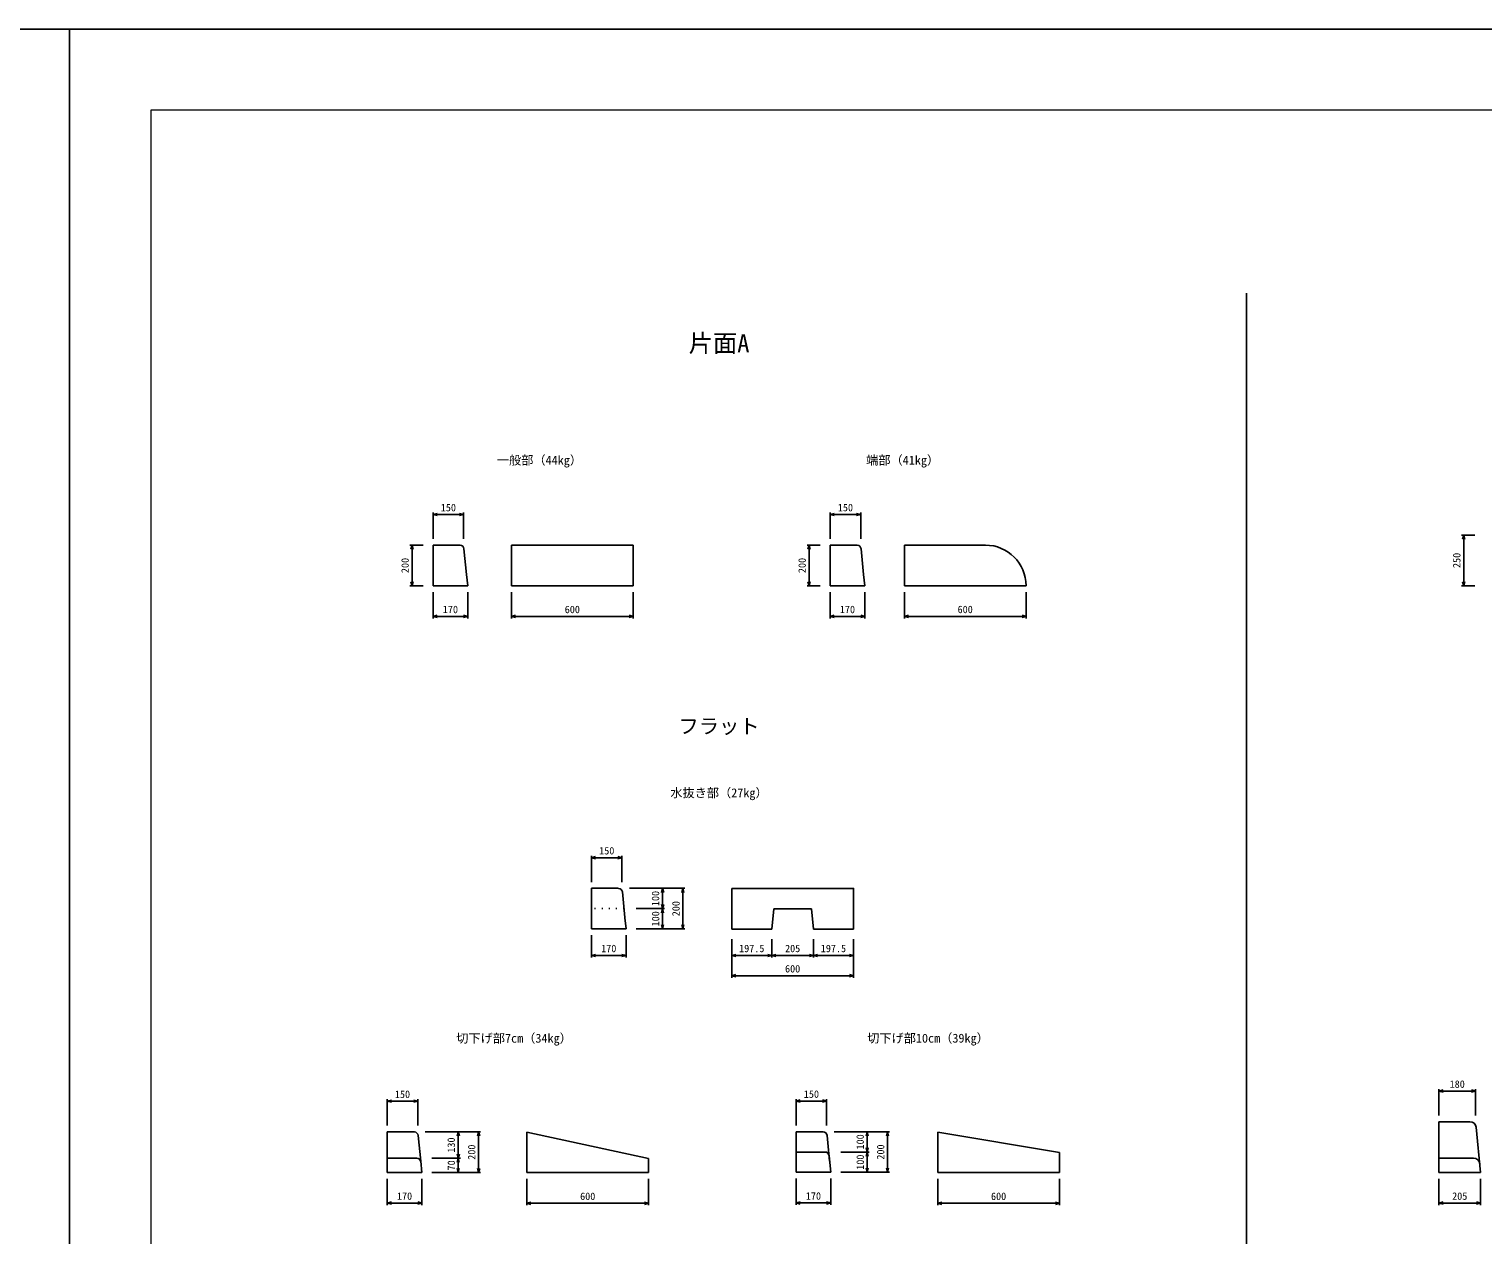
# Model space of a CAD drawing. Units: millimetres, scale not verified. Extents: x -16800 to 16800, y -5940 to 5940.
# Drawn here: x -200 to 6964, y 0 to 5940 of the extents above; entities that cross this region are included whole.
import ezdxf
from ezdxf.enums import TextEntityAlignment as Align

# ---------------------------------------------------------------- set-up
doc = ezdxf.new("R2010")
doc.units = ezdxf.units.MM
doc.header["$LTSCALE"] = 20
doc.linetypes.add('DOTTED', pattern=[1.75, 0.25, -1.5])
for name, color, linetype, lineweight in [('0-0_DIM', 7, 'Continuous', 25), ('0-1_Defpoints', 5, 'Continuous', 25), ('0-3_HYO2', 4, 'Continuous', 25), ('0-4_OUTLINE', 3, 'Continuous', 25), ('0-5_OUTLINE2', 4, 'DOTTED', 25), ('0-6_TXT', 7, 'Continuous', 25), ('0-7_WAKU', 3, 'Continuous', 13)]:
    doc.layers.add(name, color=color, linetype=linetype, lineweight=lineweight)
doc.styles.add('ＭＳ ゴシック', font='')
doc.styles.get('ＭＳ ゴシック').set_extended_font_data('MS Gothic')

msp = doc.modelspace()

# ---------------------------------------------------------------- linework, layer by layer
at = {"layer": '0-0_DIM'}
for p, q in [((1791.42, 3428.63), (1791.42, 3558.63)), ((1941.42, 3548.63), (1791.42, 3548.63)), ((1941.42, 3428.63), (1941.42, 3558.63)), ((3748.03, 3428.63), (3748.03, 3558.63)), ((3898.03, 3548.63), (3748.03, 3548.63)), ((3898.03, 3428.63), (3898.03, 3558.63)), ((6923.92, 3447.75), (6859.61, 3447.75)), ((6869.61, 3197.75), (6869.61, 3447.75)), ((1741.42, 3397.75), (1677.11, 3397.75)), ((1687.11, 3197.75), (1687.11, 3397.75)), ((3698.03, 3397.75), (3633.73, 3397.75)), ((3643.73, 3197.75), (3643.73, 3397.75)), ((1741.42, 3197.75), (1677.11, 3197.75)), ((1791.42, 3166.86), (1791.42, 3036.86)), ((1961.42, 3166.86), (1961.42, 3036.86)), ((2177.22, 3166.86), (2177.22, 3036.86)), ((2777.22, 3166.86), (2777.22, 3036.86)), ((3698.03, 3197.75), (3633.73, 3197.75)), ((3748.03, 3166.86), (3748.03, 3036.86)), ((3918.03, 3166.86), (3918.03, 3036.86)), ((4113.21, 3166.86), (4113.21, 3036.86)), ((4713.21, 3166.86), (4713.21, 3036.86)), ((6923.92, 3197.75), (6859.61, 3197.75)), ((1961.42, 3046.86), (1791.42, 3046.86)), ((2777.22, 3046.86), (2177.22, 3046.86)), ((3918.03, 3046.86), (3748.03, 3046.86)), ((4713.21, 3046.86), (4113.21, 3046.86)), ((2571.85, 1738.16), (2571.85, 1868.16)), ((2721.85, 1738.16), (2721.85, 1868.16)), ((2721.85, 1858.16), (2571.85, 1858.16)), ((2758.75, 1707.28), (3031.85, 1707.28)), ((2921.85, 1707.28), (2921.85, 1607.28)), ((3021.85, 1707.28), (3021.85, 1507.28)), ((2791.85, 1607.28), (2931.85, 1607.28)), ((2921.47, 1607.28), (2921.47, 1507.28)), ((2791.85, 1507.28), (3031.85, 1507.28)), ((2571.85, 1476.39), (2571.85, 1366.77)), ((2741.85, 1476.39), (2741.85, 1366.77)), ((3262.78, 1456.77), (3262.78, 1266.77)), ((3460.28, 1456.77), (3460.28, 1366.77)), ((3665.28, 1456.77), (3665.28, 1366.77)), ((3862.78, 1456.77), (3862.78, 1266.77)), ((2741.85, 1376.77), (2571.85, 1376.77)), ((3262.78, 1376.77), (3460.28, 1376.77)), ((3665.28, 1376.77), (3460.28, 1376.77)), ((3665.28, 1376.77), (3862.78, 1376.77)), ((3262.78, 1276.77), (3862.78, 1276.77)), ((6747.77, 588.63), (6747.77, 718.63)), ((6927.77, 588.63), (6927.77, 718.63)), ((1565.27, 538.58), (1565.27, 668.58)), ((1715.27, 658.58), (1565.27, 658.58)), ((1715.27, 538.58), (1715.27, 668.58)), ((3580.39, 539.26), (3580.39, 669.26)), ((3730.39, 659.26), (3580.39, 659.26)), ((3730.39, 539.26), (3730.39, 669.26)), ((6927.77, 708.63), (6747.77, 708.63)), ((1752.17, 507.7), (2025.27, 507.7)), ((1915.27, 507.7), (1915.27, 377.7)), ((2015.27, 507.7), (2015.27, 307.7)), ((3767.29, 508.37), (4040.39, 508.37)), ((3930.39, 508.37), (3930.39, 408.37)), ((4030.39, 508.37), (4030.39, 308.37)), ((1785.27, 377.7), (1925.27, 377.7)), ((1914.89, 377.7), (1914.89, 307.7)), ((3800.39, 408.37), (3940.39, 408.37)), ((3930.01, 408.37), (3930.01, 308.37)), ((1785.27, 307.7), (2025.27, 307.7)), ((3800.39, 308.37), (4040.39, 308.37)), ((1565.27, 276.81), (1565.27, 146.81)), ((1735.27, 276.81), (1735.27, 146.81)), ((2253.03, 275.89), (2253.03, 145.89)), ((2853.03, 275.89), (2853.03, 145.89)), ((3580.39, 277.49), (3580.39, 147.49)), ((3750.39, 277.49), (3750.39, 147.49)), ((4277.79, 275.89), (4277.79, 145.89)), ((4877.79, 275.89), (4877.79, 145.89)), ((6747.77, 276.81), (6747.77, 146.81)), ((6952.77, 276.81), (6952.77, 146.81)), ((1735.27, 156.81), (1565.27, 156.81)), ((2853.03, 155.89), (2253.03, 155.89)), ((3750.39, 157.49), (3580.39, 157.49)), ((4877.79, 155.89), (4277.79, 155.89)), ((6952.77, 156.81), (6747.77, 156.81))]:
    msp.add_line(p, q, dxfattribs=at)
for points in [[(1811.42, 3543.27), (1791.42, 3548.63), (1811.42, 3553.99)], [(1921.42, 3543.27), (1941.42, 3548.63), (1921.42, 3553.99)], [(3768.03, 3543.27), (3748.03, 3548.63), (3768.03, 3553.99)], [(3878.03, 3543.27), (3898.03, 3548.63), (3878.03, 3553.99)], [(6864.26, 3427.75), (6869.61, 3447.75), (6874.97, 3427.75)], [(1681.76, 3377.75), (1687.11, 3397.75), (1692.47, 3377.75)], [(3638.37, 3377.75), (3643.73, 3397.75), (3649.08, 3377.75)], [(1681.76, 3217.75), (1687.11, 3197.75), (1692.47, 3217.75)], [(3638.37, 3217.75), (3643.73, 3197.75), (3649.08, 3217.75)], [(6864.26, 3217.75), (6869.61, 3197.75), (6874.97, 3217.75)], [(1811.42, 3052.22), (1791.42, 3046.86), (1811.42, 3041.5)], [(1941.42, 3052.22), (1961.42, 3046.86), (1941.42, 3041.5)], [(2197.22, 3052.22), (2177.22, 3046.86), (2197.22, 3041.5)], [(2757.22, 3052.22), (2777.22, 3046.86), (2757.22, 3041.5)], [(3768.03, 3052.22), (3748.03, 3046.86), (3768.03, 3041.5)], [(3898.03, 3052.22), (3918.03, 3046.86), (3898.03, 3041.5)], [(4133.21, 3052.22), (4113.21, 3046.86), (4133.21, 3041.5)], [(4693.21, 3052.22), (4713.21, 3046.86), (4693.21, 3041.5)], [(2591.85, 1852.8), (2571.85, 1858.16), (2591.85, 1863.52)], [(2701.85, 1852.8), (2721.85, 1858.16), (2701.85, 1863.52)], [(2927.21, 1687.28), (2921.85, 1707.28), (2916.49, 1687.28)], [(3027.21, 1687.28), (3021.85, 1707.28), (3016.49, 1687.28)], [(2926.83, 1587.28), (2921.47, 1607.28), (2916.11, 1587.28)], [(2916.49, 1627.28), (2921.85, 1607.28), (2927.21, 1627.28)], [(2916.11, 1527.28), (2921.47, 1507.28), (2926.83, 1527.28)], [(3016.49, 1527.28), (3021.85, 1507.28), (3027.21, 1527.28)], [(2591.85, 1382.13), (2571.85, 1376.77), (2591.85, 1371.41)], [(2721.85, 1382.13), (2741.85, 1376.77), (2721.85, 1371.41)], [(3282.78, 1371.41), (3262.78, 1376.77), (3282.78, 1382.13)], [(3440.28, 1371.41), (3460.28, 1376.77), (3440.28, 1382.13)], [(3480.28, 1371.41), (3460.28, 1376.77), (3480.28, 1382.13)], [(3645.28, 1371.41), (3665.28, 1376.77), (3645.28, 1382.13)], [(3685.28, 1371.41), (3665.28, 1376.77), (3685.28, 1382.13)], [(3842.78, 1371.41), (3862.78, 1376.77), (3842.78, 1382.13)], [(3282.78, 1271.41), (3262.78, 1276.77), (3282.78, 1282.13)], [(3842.78, 1271.41), (3862.78, 1276.77), (3842.78, 1282.13)], [(1585.27, 653.22), (1565.27, 658.58), (1585.27, 663.94)], [(1695.27, 653.22), (1715.27, 658.58), (1695.27, 663.94)], [(3600.39, 653.9), (3580.39, 659.26), (3600.39, 664.62)], [(3710.39, 653.9), (3730.39, 659.26), (3710.39, 664.62)], [(6767.77, 703.27), (6747.77, 708.63), (6767.77, 713.99)], [(6907.77, 703.27), (6927.77, 708.63), (6907.77, 713.99)], [(1920.63, 487.7), (1915.27, 507.7), (1909.91, 487.7)], [(2020.63, 487.7), (2015.27, 507.7), (2009.91, 487.7)], [(3935.75, 488.37), (3930.39, 508.37), (3925.04, 488.37)], [(4035.75, 488.37), (4030.39, 508.37), (4025.04, 488.37)], [(1920.25, 357.7), (1914.89, 377.7), (1909.53, 357.7)], [(1909.91, 397.7), (1915.27, 377.7), (1920.63, 397.7)], [(3935.37, 388.37), (3930.01, 408.37), (3924.66, 388.37)], [(3925.04, 428.37), (3930.39, 408.37), (3935.75, 428.37)], [(1909.53, 327.7), (1914.89, 307.7), (1920.25, 327.7)], [(2009.91, 327.7), (2015.27, 307.7), (2020.63, 327.7)], [(3924.66, 328.37), (3930.01, 308.37), (3935.37, 328.37)], [(4025.04, 328.37), (4030.39, 308.37), (4035.75, 328.37)], [(1585.27, 162.17), (1565.27, 156.81), (1585.27, 151.45)], [(1715.27, 162.17), (1735.27, 156.81), (1715.27, 151.45)], [(2273.03, 161.25), (2253.03, 155.89), (2273.03, 150.53)], [(2833.03, 161.25), (2853.03, 155.89), (2833.03, 150.53)], [(3600.39, 162.85), (3580.39, 157.49), (3600.39, 152.13)], [(3730.39, 162.85), (3750.39, 157.49), (3730.39, 152.13)], [(4297.79, 161.25), (4277.79, 155.89), (4297.79, 150.53)], [(4857.79, 161.25), (4877.79, 155.89), (4857.79, 150.53)], [(6767.77, 162.17), (6747.77, 156.81), (6767.77, 151.45)], [(6932.77, 162.17), (6952.77, 156.81), (6932.77, 151.45)]]:
    msp.add_lwpolyline(points, dxfattribs=at)
at = {"layer": '0-1_Defpoints'}
for points in [[(-16800, -5940), (0, -5940), (0, 5940), (-16800, 5940)], [(0, -5940), (16800, -5940), (16800, 5940), (0, 5940)]]:
    msp.add_lwpolyline(points, close=True, dxfattribs=at)
at = {"layer": '0-3_HYO2'}
msp.add_line((5800, -5001.87), (5800, 4639.73), dxfattribs=at)
at = {"layer": '0-4_OUTLINE'}
for p, q in [((1791.42, 3397.75), (1923.32, 3397.75)), ((1791.42, 3397.75), (1791.42, 3197.75)), ((1943.23, 3379.7), (1955.87, 3253.27)), ((2177.22, 3397.75), (2177.22, 3197.75)), ((2177.22, 3397.75), (2777.22, 3397.75)), ((2777.22, 3397.75), (2777.22, 3197.75)), ((3748.03, 3397.75), (3879.93, 3397.75)), ((3748.03, 3397.75), (3748.03, 3197.75)), ((3899.84, 3379.7), (3912.48, 3253.27)), ((4113.21, 3197.75), (4113.21, 3397.75)), ((4113.21, 3397.75), (4513.21, 3397.75)), ((1955.88, 3253.17), (1961.42, 3197.75)), ((3912.49, 3253.17), (3918.03, 3197.75)), ((1791.42, 3197.75), (1961.42, 3197.75)), ((2777.22, 3197.75), (2177.22, 3197.75)), ((3748.03, 3197.75), (3918.03, 3197.75)), ((4713.21, 3197.75), (4113.21, 3197.75)), ((2571.85, 1707.28), (2703.75, 1707.28)), ((2571.85, 1707.28), (2571.85, 1507.28)), ((2723.66, 1689.23), (2736.3, 1562.8)), ((3262.78, 1706.77), (3262.78, 1506.77)), ((3470.28, 1606.77), (3460.28, 1506.77)), ((3655.28, 1606.77), (3470.28, 1606.77)), ((3655.28, 1606.77), (3665.28, 1506.77)), ((2571.85, 1507.28), (2741.85, 1507.28)), ((2736.31, 1562.7), (2741.85, 1507.28)), ((3460.28, 1506.77), (3262.78, 1506.77)), ((3862.78, 1506.77), (3665.28, 1506.77)), ((1565.27, 507.7), (1698.61, 507.64)), ((1565.27, 507.7), (1565.27, 307.7)), ((2253.03, 506.77), (2253.03, 306.77)), ((2253.03, 506.77), (2853.03, 376.77)), ((3580.39, 508.37), (3713.74, 508.32)), ((3580.39, 508.37), (3580.39, 308.37)), ((4277.79, 506.77), (4277.79, 306.77)), ((4277.79, 506.77), (4877.79, 406.77)), ((6747.77, 557.7), (6900.62, 557.7)), ((6952.77, 307.7), (6930.47, 530.68)), ((1717.07, 489.65), (1729.72, 363.22)), ((3732.2, 490.32), (3744.84, 363.89)), ((1710.17, 377.7), (1565.27, 377.7)), ((1729.73, 363.12), (1735.27, 307.7)), ((2853.03, 376.77), (2853.03, 306.77)), ((3722.29, 408.37), (3580.39, 408.37)), ((3750.39, 308.37), (3742.2, 390.36)), ((4877.79, 406.77), (4877.79, 306.77)), ((6747.77, 377.7), (6918.62, 377.7)), ((1565.27, 307.7), (1735.27, 307.7)), ((2853.03, 306.77), (2253.03, 306.77)), ((3580.39, 308.37), (3750.39, 308.37)), ((4877.79, 306.77), (4277.79, 306.77))]:
    msp.add_line(p, q, dxfattribs=at)
for points in [[(3262.78, 1706.77), (3862.78, 1706.77), (3862.78, 1506.77)], [(6747.77, 557.7), (6747.77, 307.7), (6952.77, 307.7)]]:
    msp.add_lwpolyline(points, dxfattribs=at)
for centre, radius, start, end in [((1923.32, 3377.75), 20, 5.59162, 85.8677), ((3879.93, 3377.75), 20, 5.59162, 85.8677), ((4513.21, 3197.75), 200, 0, 90), ((2703.75, 1687.28), 20, 5.59162, 85.8677), ((1697.17, 487.7), 20, 5.59162, 85.8677), ((3712.29, 488.37), 20, 5.59162, 85.8677), ((6900.62, 527.7), 30, 5.71059, 90), ((1710.17, 357.7), 20, 5.71059, 90), ((3722.29, 388.37), 20, 5.71059, 90), ((6918.62, 347.7), 30, 5.71059, 90)]:
    msp.add_arc(centre, radius, start, end, dxfattribs=at)
at = {"layer": '0-5_OUTLINE2'}
msp.add_line((2731.85, 1607.28), (2571.85, 1607.28), dxfattribs=at)
at = {"layer": '0-7_WAKU'}
msp.add_lwpolyline([(400, -5540), (16400, -5540), (16400, 5540), (400, 5540)], close=True, dxfattribs=at)

# ---------------------------------------------------------------- texts
at = {"layer": '0-0_DIM', "style": 'ＭＳ ゴシック'}
for s, p in [('150', (1828.92, 3553.63)), ('150', (3785.53, 3553.63)), ('170', (1838.92, 3051.86)), ('600', (2439.72, 3051.86)), ('170', (3795.53, 3051.86)), ('600', (4375.71, 3051.86)), ('150', (2609.35, 1863.16)), ('170', (2619.35, 1381.77)), ('197.5', (3299.03, 1381.77)), ('205', (3525.28, 1381.77)), ('197.5', (3701.53, 1381.77)), ('600', (3525.28, 1281.77)), ('180', (6800.27, 713.63)), ('150', (1602.77, 663.58)), ('150', (3617.89, 664.26)), ('170', (1612.77, 161.81)), ('600', (2515.53, 160.89)), ('170', (3627.89, 162.49)), ('600', (4540.29, 160.89)), ('205', (6812.77, 161.81))]:
    msp.add_text(s, height=36.66, dxfattribs=at).set_placement(p, align=Align.BOTTOM_LEFT)
for s, p in [('200', (1682.11, 3260.25)), ('200', (3638.73, 3260.25)), ('250', (6864.61, 3285.25)), ('100', (2916.09, 1619.78)), ('100', (2916.47, 1519.78)), ('200', (3016.85, 1569.78)), ('130', (1909.51, 405.2)), ('200', (2010.27, 370.2)), ('100', (3924.63, 420.87)), ('200', (4025.39, 370.87)), ('70', (1909.89, 317.7)), ('100', (3925.01, 320.87))]:
    msp.add_text(s, height=36.66, rotation=90, dxfattribs=at).set_placement(p, align=Align.BOTTOM_LEFT)
at = {"layer": '0-6_TXT', "style": 'ＭＳ ゴシック'}
for s, height, p in [('片面A', 87.98, (3050, 4321.98)), ('一般部（44kg）', 43.99, (2105.24, 3781.39)), ('端部（41kg）', 43.99, (3925.13, 3781.39)), ('フラット', 73.31, (3000, 2447.63)), ('水抜き部（27kg）', 43.99, (2960, 2142.62)), ('切下げ部7cm（34kg）', 43.99, (1905.24, 933.69)), ('切下げ部10cm（39kg）', 43.99, (3930.13, 934.02))]:
    msp.add_text(s, height=height, dxfattribs=at).set_placement(p, align=Align.BOTTOM_LEFT)

doc.saveas('drawing.dxf')
